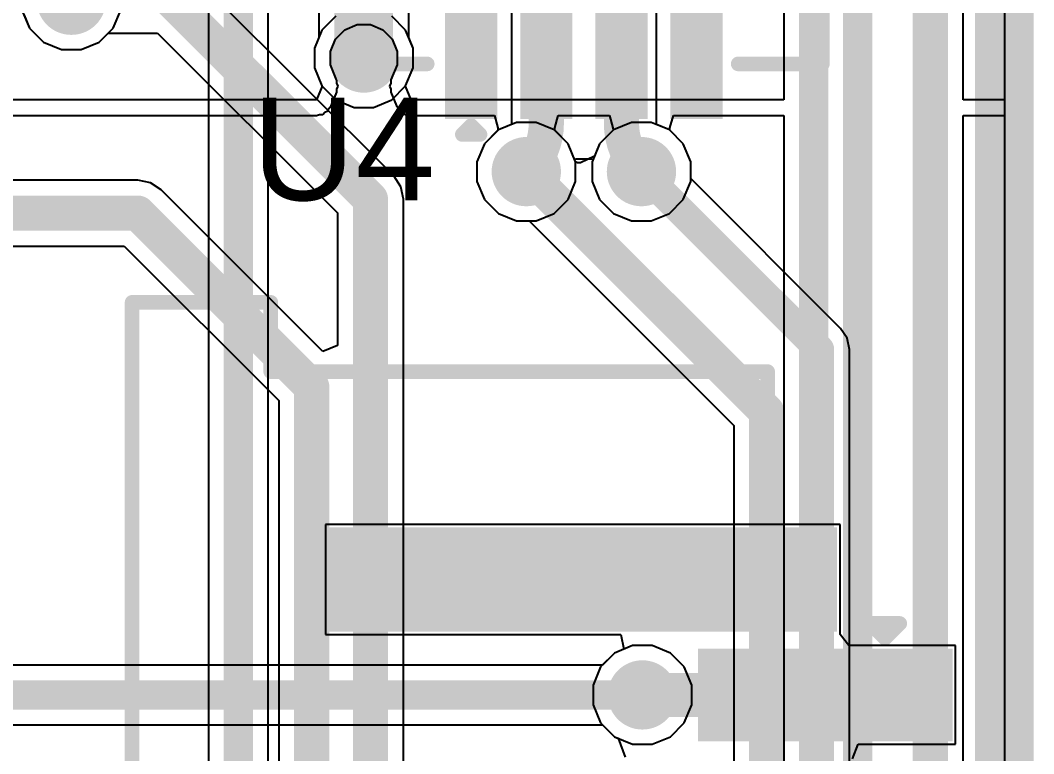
# Model space of a CAD drawing. Header units: inches. Extents: x -4.4 to 45.3, y -0.3 to 53.7.
# Drawn here: x 36.49 to 45.26, y 20.8 to 27.15 of the extents above; entities that cross this region are included whole.
import ezdxf

# ---------------------------------------------------------------- set-up
doc = ezdxf.new("R2010")
doc.units = ezdxf.units.IN
for name, color, linetype in [('Board Outline', 76, 'Continuous'), ('Bottom Layer', 5, 'Continuous'), ('Signal_1', 16, 'Continuous'), ('Signal_2', 76, 'Continuous'), ('Top Layer', 1, 'Continuous'), ('Top Overlay', 2, 'Continuous'), ('Top Paste', 8, 'Continuous'), ('Top Solder', 216, 'Continuous'), ('Via Holes', 16, 'Continuous')]:
    doc.layers.add(name, color=color, linetype=linetype)
doc.styles.add('Arial', font='', dxfattribs={"height": 0.2})
doc.styles.get('Arial').set_extended_font_data('Arial')

# ---------------------------------------------------------------- blocks, each defined once
blk = doc.blocks.new('SFW5R_1STE1LF_25')
at = {"layer": 'Top Layer'}
for points in [[(-2.3, 2.05), (-1.7, 2.05), (-1.7, 0.05), (-2.3, 0.05)], [(-3.35, 1.05), (-2.65, 1.05), (-2.65, -3.15), (-3.35, -3.15)]]:
    blk.add_hatch(color=1, dxfattribs=at).paths.add_polyline_path(points)
at = {"layer": 'Top Paste'}
for points in [[(-2.3, 2.05), (-1.7, 2.05), (-1.7, 0.05), (-2.3, 0.05)], [(-3.35, 1.05), (-2.65, 1.05), (-2.65, -3.15), (-3.35, -3.15)]]:
    blk.add_hatch(color=8, dxfattribs=at).paths.add_polyline_path(points)
at = {"layer": 'Top Solder'}
for points in [[(-2.4016, 2.1516), (-1.5984, 2.1516), (-1.5984, -0.0516), (-2.4016, -0.0516)], [(-3.4516, 1.1516), (-2.5484, 1.1516), (-2.5484, -3.2516), (-3.4516, -3.2516)]]:
    blk.add_hatch(color=216, dxfattribs=at).paths.add_polyline_path(points)
at = {"layer": 'Top Overlay'}
for points in [[(-2.492, 1.5662, 0.127, 0.127, 0), (-2.619, 1.6932, 0.127, 0.127, 0)], [(-2.619, 1.4392, 0.127, 0.127, 0), (-2.619, 1.6932, 0.127, 0.127, 0)], [(-2.619, 1.4392, 0.127, 0.127, 0), (-2.492, 1.5662, 0.127, 0.127, 0)], [(-4.8, -3.75, 0.127, 0.127, 0), (-4.8, 0.55, 0.127, 0.127, 0)], [(-3.67, 0.55, 0.127, 0.127, 0), (-4.8, 0.55, 0.127, 0.127, 0)], [(-4.8, -3.75, 0.127, 0.127, 0), (-5.4, -3.75, 0.127, 0.127, 0)], [(-5.4, -4.95, 0.127, 0.127, 0), (-5.4, -3.75, 0.127, 0.127, 0)], [(5.4, -4.95, 0.127, 0.127, 0), (-5.4, -4.95, 0.127, 0.127, 0)]]:
    blk.add_lwpolyline(points, format="xyseb", dxfattribs=at)
for points in [[(-2.6507, 1.6932, 0.0635, 0.0635, 1), (-2.5872, 1.6932, 0.0635, 0.0635, 1)], [(-2.6507, 1.6932, 0.0635, 0.0635, 1), (-2.5872, 1.6932, 0.0635, 0.0635, 1)], [(-2.5237, 1.5662, 0.0635, 0.0635, 1), (-2.4602, 1.5662, 0.0635, 0.0635, 1)], [(-2.5237, 1.5662, 0.0635, 0.0635, 1), (-2.4602, 1.5662, 0.0635, 0.0635, 1)], [(-2.6507, 1.4392, 0.0635, 0.0635, 1), (-2.5872, 1.4392, 0.0635, 0.0635, 1)], [(-2.6507, 1.4392, 0.0635, 0.0635, 1), (-2.5872, 1.4392, 0.0635, 0.0635, 1)], [(-4.8318, 0.55, 0.0635, 0.0635, 1), (-4.7683, 0.55, 0.0635, 0.0635, 1)], [(-4.8318, 0.55, 0.0635, 0.0635, 1), (-4.7683, 0.55, 0.0635, 0.0635, 1)], [(-3.7018, 0.55, 0.0635, 0.0635, 1), (-3.6383, 0.55, 0.0635, 0.0635, 1)], [(-5.4317, -3.75, 0.0635, 0.0635, 1), (-5.3682, -3.75, 0.0635, 0.0635, 1)], [(-5.4317, -3.75, 0.0635, 0.0635, 1), (-5.3682, -3.75, 0.0635, 0.0635, 1)], [(-4.8318, -3.75, 0.0635, 0.0635, 1), (-4.7683, -3.75, 0.0635, 0.0635, 1)], [(-4.8318, -3.75, 0.0635, 0.0635, 1), (-4.7683, -3.75, 0.0635, 0.0635, 1)], [(-5.4317, -4.95, 0.0635, 0.0635, 1), (-5.3682, -4.95, 0.0635, 0.0635, 1)], [(-5.4317, -4.95, 0.0635, 0.0635, 1), (-5.3682, -4.95, 0.0635, 0.0635, 1)]]:
    blk.add_lwpolyline(points, format="xyseb", close=True, dxfattribs=at)
blk = doc.blocks.new('QFN_16_EP_4_4__52')
at = {"layer": 'Top Layer'}
for points in [[(-1.1656, 2.5), (-0.8156, 2.5), (-0.8156, 1.5), (-1.1656, 1.5)], [(-0.5154, 2.5), (-0.1654, 2.5), (-0.1654, 1.5), (-0.5154, 1.5)], [(0.1349, 2.5), (0.4849, 2.5), (0.4849, 1.5), (0.1349, 1.5)], [(0.7851, 2.5), (1.1351, 2.5), (1.1351, 1.5), (0.7851, 1.5)], [(-1.3, 1.3), (1.3, 1.3), (1.3, -1.3), (-1.3, -1.3)], [(-1.5, 1.1402), (-1.5, 0.7902), (-2.5, 0.7902), (-2.5, 1.1402)], [(2.5, 1.1351), (2.5, 0.7851), (1.5, 0.7851), (1.5, 1.1351)], [(-1.5, 0.49), (-1.5, 0.14), (-2.5, 0.14), (-2.5, 0.49)], [(2.5, 0.4849), (2.5, 0.1349), (1.5, 0.1349), (1.5, 0.4849)], [(-1.5, -0.1603), (-1.5, -0.5103), (-2.5, -0.5103), (-2.5, -0.1603)], [(2.5, -0.1654), (2.5, -0.5154), (1.5, -0.5154), (1.5, -0.1654)], [(-1.5, -0.8105), (-1.5, -1.1605), (-2.5, -1.1605), (-2.5, -0.8105)], [(2.5, -0.8156), (2.5, -1.1656), (1.5, -1.1656), (1.5, -0.8156)], [(-1.1656, -1.5), (-0.8156, -1.5), (-0.8156, -2.5), (-1.1656, -2.5)], [(-0.5154, -1.5), (-0.1654, -1.5), (-0.1654, -2.5), (-0.5154, -2.5)], [(0.1349, -1.5), (0.4849, -1.5), (0.4849, -2.5), (0.1349, -2.5)], [(0.7851, -1.5), (1.1351, -1.5), (1.1351, -2.5), (0.7851, -2.5)]]:
    blk.add_hatch(color=1, dxfattribs=at).paths.add_polyline_path(points)
at = {"layer": 'Top Solder'}
for points in [[(-1.2164, 2.5508), (-0.7648, 2.5508), (-0.7648, 1.4492), (-1.2164, 1.4492)], [(-0.5662, 2.5508), (-0.1146, 2.5508), (-0.1146, 1.4492), (-0.5662, 1.4492)], [(0.0841, 2.5508), (0.5357, 2.5508), (0.5357, 1.4492), (0.0841, 1.4492)], [(0.7343, 2.5508), (1.1859, 2.5508), (1.1859, 1.4492), (0.7343, 1.4492)], [(-1.3508, 1.3508), (1.3508, 1.3508), (1.3508, -1.3508), (-1.3508, -1.3508)], [(-1.4492, 1.191), (-1.4492, 0.7394), (-2.5508, 0.7394), (-2.5508, 1.191)], [(2.5508, 1.1859), (2.5508, 0.7343), (1.4492, 0.7343), (1.4492, 1.1859)], [(-1.4492, 0.5408), (-1.4492, 0.0892), (-2.5508, 0.0892), (-2.5508, 0.5408)], [(2.5508, 0.5357), (2.5508, 0.0841), (1.4492, 0.0841), (1.4492, 0.5357)], [(-1.4492, -0.1095), (-1.4492, -0.5611), (-2.5508, -0.5611), (-2.5508, -0.1095)], [(2.5508, -0.1146), (2.5508, -0.5662), (1.4492, -0.5662), (1.4492, -0.1146)], [(-1.4492, -0.7597), (-1.4492, -1.2113), (-2.5508, -1.2113), (-2.5508, -0.7597)], [(2.5508, -0.7648), (2.5508, -1.2164), (1.4492, -1.2164), (1.4492, -0.7648)], [(-1.2164, -1.4492), (-0.7648, -1.4492), (-0.7648, -2.5508), (-1.2164, -2.5508)], [(-0.5662, -1.4492), (-0.1146, -1.4492), (-0.1146, -2.5508), (-0.5662, -2.5508)], [(0.0841, -1.4492), (0.5357, -1.4492), (0.5357, -2.5508), (0.0841, -2.5508)], [(0.7343, -1.4492), (1.1859, -1.4492), (1.1859, -2.5508), (0.7343, -2.5508)]]:
    blk.add_hatch(color=216, dxfattribs=at).paths.add_polyline_path(points)
at = {"layer": 'Top Overlay'}
for points in [[(-2.0746, 2.0746, 0.127, 0.127, 0), (-2.0746, 1.3459, 0.127, 0.127, 0)], [(-2.0746, 2.0746, 0.127, 0.127, 0), (-1.3714, 2.0746, 0.127, 0.127, 0)], [(1.3408, 2.0746, 0.127, 0.127, 0), (2.0745, 2.0746, 0.127, 0.127, 0)], [(2.0745, 2.0746, 0.127, 0.127, 0), (2.0745, 1.3409, 0.127, 0.127, 0)], [(-2.6858, 1.0414, 0.127, 0.127, 0), (-2.6858, 0.889, 0.127, 0.127, 0)], [(-2.6858, 1.0414, 0.127, 0.127, 0), (-2.6096, 0.9652, 0.127, 0.127, 0)], [(-2.6096, 0.9652, 0.127, 0.127, 0), (-2.6858, 0.889, 0.127, 0.127, 0)], [(-2.0746, -1.3459, 0.127, 0.127, 0), (-2.0746, -2.0746, 0.127, 0.127, 0)], [(2.0745, -1.3409, 0.127, 0.127, 0), (2.0745, -2.0746, 0.127, 0.127, 0)], [(-2.0746, -2.0746, 0.127, 0.127, 0), (-1.3714, -2.0746, 0.127, 0.127, 0)], [(1.3408, -2.0746, 0.127, 0.127, 0), (2.0745, -2.0746, 0.127, 0.127, 0)]]:
    blk.add_lwpolyline(points, format="xyseb", dxfattribs=at)
for points in [[(-2.1064, 2.0746, 0.0635, 0.0635, 1), (-2.0429, 2.0746, 0.0635, 0.0635, 1)], [(-2.1064, 2.0746, 0.0635, 0.0635, 1), (-2.0429, 2.0746, 0.0635, 0.0635, 1)], [(-1.4031, 2.0746, 0.0635, 0.0635, 1), (-1.3396, 2.0746, 0.0635, 0.0635, 1)], [(1.3091, 2.0746, 0.0635, 0.0635, 1), (1.3726, 2.0746, 0.0635, 0.0635, 1)], [(2.0428, 2.0746, 0.0635, 0.0635, 1), (2.1063, 2.0746, 0.0635, 0.0635, 1)], [(2.0428, 2.0746, 0.0635, 0.0635, 1), (2.1063, 2.0746, 0.0635, 0.0635, 1)], [(-2.1064, 1.3459, 0.0635, 0.0635, 1), (-2.0429, 1.3459, 0.0635, 0.0635, 1)], [(2.0428, 1.3409, 0.0635, 0.0635, 1), (2.1063, 1.3409, 0.0635, 0.0635, 1)], [(-2.7175, 1.0414, 0.0635, 0.0635, 1), (-2.654, 1.0414, 0.0635, 0.0635, 1)], [(-2.7175, 1.0414, 0.0635, 0.0635, 1), (-2.654, 1.0414, 0.0635, 0.0635, 1)], [(-2.6413, 0.9652, 0.0635, 0.0635, 1), (-2.5778, 0.9652, 0.0635, 0.0635, 1)], [(-2.6413, 0.9652, 0.0635, 0.0635, 1), (-2.5778, 0.9652, 0.0635, 0.0635, 1)], [(-2.7175, 0.889, 0.0635, 0.0635, 1), (-2.654, 0.889, 0.0635, 0.0635, 1)], [(-2.7175, 0.889, 0.0635, 0.0635, 1), (-2.654, 0.889, 0.0635, 0.0635, 1)], [(-2.1064, -1.3459, 0.0635, 0.0635, 1), (-2.0429, -1.3459, 0.0635, 0.0635, 1)], [(2.0428, -1.3409, 0.0635, 0.0635, 1), (2.1063, -1.3409, 0.0635, 0.0635, 1)], [(-2.1064, -2.0746, 0.0635, 0.0635, 1), (-2.0429, -2.0746, 0.0635, 0.0635, 1)], [(-2.1064, -2.0746, 0.0635, 0.0635, 1), (-2.0429, -2.0746, 0.0635, 0.0635, 1)], [(-1.4031, -2.0746, 0.0635, 0.0635, 1), (-1.3396, -2.0746, 0.0635, 0.0635, 1)], [(1.3091, -2.0746, 0.0635, 0.0635, 1), (1.3726, -2.0746, 0.0635, 0.0635, 1)], [(2.0428, -2.0746, 0.0635, 0.0635, 1), (2.1063, -2.0746, 0.0635, 0.0635, 1)], [(2.0428, -2.0746, 0.0635, 0.0635, 1), (2.1063, -2.0746, 0.0635, 0.0635, 1)]]:
    blk.add_lwpolyline(points, format="xyseb", close=True, dxfattribs=at)

msp = doc.modelspace()

# ---------------------------------------------------------------- hatches: boundary and pattern name
at = {"layer": 'Bottom Layer'}
h = msp.add_hatch(color=5, dxfattribs=at)
edge = h.paths.add_edge_path()
edge.add_arc((36.9337, 27.3268), 0.3, 0, 360)
h = msp.add_hatch(color=5, dxfattribs=at)
edge = h.paths.add_edge_path()
edge.add_arc((39.465, 26.8261), 0.3, 0, 360)
h = msp.add_hatch(color=5, dxfattribs=at)
edge = h.paths.add_edge_path()
edge.add_arc((40.8713, 25.8424), 0.3, 0, 360)
h = msp.add_hatch(color=5, dxfattribs=at)
edge = h.paths.add_edge_path()
edge.add_arc((41.8679, 25.8424), 0.3, 0, 360)
h = msp.add_hatch(color=5, dxfattribs=at)
edge = h.paths.add_edge_path()
edge.add_arc((41.8763, 21.3103), 0.3, 0, 360)
at = {"layer": 'Signal_1'}
h = msp.add_hatch(color=16, dxfattribs=at)
edge = h.paths.add_edge_path()
edge.add_arc((36.9337, 27.3268), 0.3, 0, 360)
h = msp.add_hatch(color=16, dxfattribs=at)
edge = h.paths.add_edge_path()
edge.add_arc((39.465, 26.8261), 0.3, 0, 360)
h = msp.add_hatch(color=16, dxfattribs=at)
edge = h.paths.add_edge_path()
edge.add_arc((40.8713, 25.8424), 0.3, 0, 360)
h = msp.add_hatch(color=16, dxfattribs=at)
edge = h.paths.add_edge_path()
edge.add_arc((41.8679, 25.8424), 0.3, 0, 360)
h = msp.add_hatch(color=16, dxfattribs=at)
edge = h.paths.add_edge_path()
edge.add_arc((41.8763, 21.3103), 0.3, 0, 360)
at = {"layer": 'Signal_2'}
h = msp.add_hatch(color=76, dxfattribs=at)
edge = h.paths.add_edge_path()
edge.add_arc((36.9337, 27.3268), 0.3, 0, 360)
h = msp.add_hatch(color=76, dxfattribs=at)
edge = h.paths.add_edge_path()
edge.add_arc((39.465, 26.8261), 0.3, 0, 360)
h = msp.add_hatch(color=76, dxfattribs=at)
edge = h.paths.add_edge_path()
edge.add_arc((40.8713, 25.8424), 0.3, 0, 360)
h = msp.add_hatch(color=76, dxfattribs=at)
edge = h.paths.add_edge_path()
edge.add_arc((41.8679, 25.8424), 0.3, 0, 360)
h = msp.add_hatch(color=76, dxfattribs=at)
edge = h.paths.add_edge_path()
edge.add_arc((41.8763, 21.3103), 0.3, 0, 360)
at = {"layer": 'Top Layer'}
h = msp.add_hatch(color=1, dxfattribs=at)
edge = h.paths.add_edge_path()
edge.add_arc((36.9337, 27.3268), 0.3, 0, 360)
h = msp.add_hatch(color=1, dxfattribs=at)
edge = h.paths.add_edge_path()
edge.add_arc((39.465, 26.8261), 0.3, 0, 360)
h = msp.add_hatch(color=1, dxfattribs=at)
edge = h.paths.add_edge_path()
edge.add_arc((40.8713, 25.8424), 0.3, 0, 360)
h = msp.add_hatch(color=1, dxfattribs=at)
edge = h.paths.add_edge_path()
edge.add_arc((41.8679, 25.8424), 0.3, 0, 360)
h = msp.add_hatch(color=1, dxfattribs=at)
edge = h.paths.add_edge_path()
edge.add_arc((41.8763, 21.3103), 0.3, 0, 360)
at = {"layer": 'Via Holes'}
h = msp.add_hatch(color=7, dxfattribs=at)
edge = h.paths.add_edge_path()
edge.add_arc((39.465, 26.8261), 0.15, 0, 360)
h = msp.add_hatch(color=7, dxfattribs=at)
edge = h.paths.add_edge_path()
edge.add_arc((40.8713, 25.8424), 0.15, 0, 360)
h = msp.add_hatch(color=7, dxfattribs=at)
edge = h.paths.add_edge_path()
edge.add_arc((41.8679, 25.8424), 0.15, 0, 360)
h = msp.add_hatch(color=7, dxfattribs=at)
edge = h.paths.add_edge_path()
edge.add_arc((41.8763, 21.3103), 0.15, 0, 360)

# ---------------------------------------------------------------- linework, layer by layer
at = {"layer": 'Board Outline'}
msp.add_lwpolyline([(45.0088, 49.9364, 0.508, 0.508, 0), (45.0088, 0, 0.508, 0.508, 0)], format="xyseb", dxfattribs=at)
at = {"layer": 'Bottom Layer'}
for p, q in [((45.0088, 40.3425), (45.0088, 0)), ((39.0765, 27.2978), (39.0765, 27.0041)), ((39.8535, 27.0041), (39.8535, 27.2978)), ((36.5067, 27.2419), (36.5717, 27.085)), ((37.2957, 27.085), (37.3607, 27.2419)), ((36.5717, 27.085), (36.6919, 26.9649)), ((37.1756, 26.9649), (37.2957, 27.085)), ((36.6919, 26.9649), (36.8488, 26.8998)), ((37.0187, 26.8998), (37.1756, 26.9649)), ((39.0765, 27.0041), (39.038, 26.911)), ((39.892, 26.911), (39.8535, 27.0041)), ((36.8488, 26.8998), (37.0187, 26.8998)), ((39.038, 26.911), (39.038, 26.7412)), ((39.892, 26.7412), (39.892, 26.911)), ((39.038, 26.7412), (39.103, 26.5842)), ((39.827, 26.5842), (39.892, 26.7412)), ((39.103, 26.5842), (39.2231, 26.4641)), ((39.7069, 26.4641), (39.827, 26.5842)), ((39.2231, 26.4641), (39.3801, 26.3991)), ((39.5499, 26.3991), (39.7069, 26.4641)), ((39.3801, 26.3991), (39.5499, 26.3991)), ((40.7863, 26.2694), (40.6294, 26.2044)), ((40.9562, 26.2694), (40.7863, 26.2694)), ((41.1131, 26.2044), (40.9562, 26.2694)), ((41.783, 26.2694), (41.626, 26.2044)), ((41.9528, 26.2694), (41.783, 26.2694)), ((42.1098, 26.2044), (41.9528, 26.2694)), ((40.6294, 26.2044), (40.5093, 26.0843)), ((41.2332, 26.0843), (41.1131, 26.2044)), ((41.626, 26.2044), (41.5059, 26.0843)), ((42.2299, 26.0843), (42.1098, 26.2044)), ((40.5093, 26.0843), (40.4443, 25.9274)), ((41.2983, 25.9274), (41.2332, 26.0843)), ((41.5059, 26.0843), (41.4409, 25.9274)), ((42.2949, 25.9274), (42.2299, 26.0843)), ((40.4443, 25.9274), (40.4443, 25.7575)), ((41.2983, 25.7575), (41.2983, 25.9274)), ((41.4409, 25.9274), (41.4409, 25.7575)), ((42.2949, 25.7575), (42.2949, 25.9274)), ((40.4443, 25.7575), (40.5093, 25.6006)), ((41.2332, 25.6006), (41.2983, 25.7575)), ((41.4409, 25.7575), (41.5059, 25.6006)), ((42.2299, 25.6006), (42.2949, 25.7575)), ((40.5093, 25.6006), (40.6294, 25.4804)), ((41.1131, 25.4804), (41.2332, 25.6006)), ((41.5059, 25.6006), (41.626, 25.4804)), ((42.1098, 25.4804), (42.2299, 25.6006)), ((40.6294, 25.4804), (40.7863, 25.4154)), ((40.9562, 25.4154), (41.1131, 25.4804)), ((41.626, 25.4804), (41.783, 25.4154)), ((41.9528, 25.4154), (42.1098, 25.4804)), ((40.7863, 25.4154), (40.9562, 25.4154)), ((41.783, 25.4154), (41.9528, 25.4154)), ((41.6345, 21.6723), (41.5143, 21.5522)), ((41.7914, 21.7373), (41.6345, 21.6723)), ((41.9613, 21.7373), (41.7914, 21.7373)), ((42.1182, 21.6723), (41.9613, 21.7373)), ((42.2383, 21.5522), (42.1182, 21.6723)), ((41.5143, 21.5522), (41.4493, 21.3953)), ((42.3033, 21.3953), (42.2383, 21.5522)), ((41.4493, 21.3953), (41.4493, 21.2254)), ((42.3033, 21.2254), (42.3033, 21.3953)), ((41.4493, 21.2254), (41.5143, 21.0685)), ((42.2383, 21.0685), (42.3033, 21.2254)), ((41.5143, 21.0685), (41.6345, 20.9484)), ((42.1182, 20.9484), (42.2383, 21.0685)), ((41.6345, 20.9484), (41.7914, 20.8833)), ((41.7914, 20.8833), (41.9613, 20.8833)), ((41.9613, 20.8833), (42.1182, 20.9484))]:
    msp.add_line(p, q, dxfattribs=at)
msp.add_lwpolyline([(39.465, 26.8261, 0.508, 0.508, 0), (39.465, 27.6534, 0.508, 0.508, 0)], format="xyseb", dxfattribs=at)
msp.add_lwpolyline([(39.338, 26.8261, 0.254, 0.254, 1), (39.592, 26.8261, 0.254, 0.254, 1)], format="xyseb", close=True, dxfattribs=at)
at = {"layer": 'Signal_1'}
for p, q in [((45.0088, 37.4544), (45.0088, 0)), ((39.7238, 25.8046), (38.0002, 27.5283)), ((36.5067, 27.2419), (36.5717, 27.085)), ((36.5717, 27.085), (36.6919, 26.9649)), ((37.1756, 26.9649), (37.2527, 27.042)), ((37.2527, 27.042), (37.6808, 27.042)), ((37.6808, 27.042), (39.2375, 25.4852)), ((36.6919, 26.9649), (36.8488, 26.8998)), ((37.0187, 26.8998), (37.1756, 26.9649)), ((36.8488, 26.8998), (37.0187, 26.8998)), ((40.7863, 26.2694), (40.6294, 26.2044)), ((40.9562, 26.2694), (40.7863, 26.2694)), ((41.1131, 26.2044), (40.9562, 26.2694)), ((41.783, 26.2694), (41.626, 26.2044)), ((41.9528, 26.2694), (41.783, 26.2694)), ((42.1098, 26.2044), (41.9528, 26.2694)), ((40.6294, 26.2044), (40.5093, 26.0843)), ((41.2332, 26.0843), (41.1131, 26.2044)), ((41.626, 26.2044), (41.5059, 26.0843)), ((42.2299, 26.0843), (42.1098, 26.2044)), ((40.5093, 26.0843), (40.4443, 25.9274)), ((41.2983, 25.9274), (41.2332, 26.0843)), ((41.5059, 26.0843), (41.461, 25.976)), ((42.2949, 25.9274), (42.2299, 26.0843)), ((41.461, 25.976), (41.3407, 25.9197)), ((40.4443, 25.9274), (40.4443, 25.7575)), ((41.3139, 25.9177), (41.2983, 25.9274)), ((41.3407, 25.9197), (41.3139, 25.9177)), ((42.2949, 25.7817), (42.2949, 25.9274)), ((39.7239, 25.8046), (39.7238, 25.8046)), ((39.7856, 25.7122), (39.7239, 25.8046)), ((37.5092, 25.7677), (34.7534, 25.7677)), ((37.6182, 25.746), (37.5092, 25.7677)), ((37.5092, 25.7677), (37.5092, 25.7677)), ((37.7106, 25.6843), (37.6182, 25.746)), ((39.8073, 25.6032), (39.7856, 25.7122)), ((40.4443, 25.7575), (40.5093, 25.6006)), ((43.5917, 24.4849), (42.2949, 25.7817)), ((39.1105, 24.2843), (37.7106, 25.6843)), ((39.8073, 20.565), (39.8073, 25.6032)), ((40.5093, 25.6006), (40.6294, 25.4804)), ((39.2375, 25.4852), (39.2375, 24.337)), ((40.6294, 25.4804), (40.7863, 25.4154)), ((40.7863, 25.4154), (40.8954, 25.4154)), ((40.8954, 25.4154), (42.6665, 23.6443)), ((34.7534, 25.198), (37.3912, 25.198)), ((37.3912, 25.198), (38.7295, 23.8596)), ((43.6479, 24.4008), (43.5917, 24.4849)), ((43.6676, 24.3017), (43.6479, 24.4008)), ((39.2375, 24.337), (39.1105, 24.2843)), ((43.6676, 2.032), (43.6676, 24.3017)), ((38.7295, 23.8596), (38.7295, 19.9898)), ((42.6665, 23.6443), (42.6665, 5.7314)), ((41.6345, 21.6723), (41.5143, 21.5522)), ((41.7914, 21.7373), (41.6345, 21.6723)), ((41.9613, 21.7373), (41.7914, 21.7373)), ((42.1182, 21.6723), (41.9613, 21.7373)), ((42.2383, 21.5522), (42.1182, 21.6723)), ((41.5143, 21.5522), (41.4493, 21.3953)), ((42.3033, 21.3953), (42.2383, 21.5522)), ((41.4493, 21.3953), (41.4493, 21.2254)), ((42.3033, 21.2254), (42.3033, 21.3953)), ((41.4493, 21.2254), (41.5143, 21.0685)), ((42.2383, 21.0685), (42.3033, 21.2254)), ((41.5143, 21.0685), (41.6345, 20.9484)), ((42.1182, 20.9484), (42.2383, 21.0685)), ((41.6345, 20.9484), (41.7914, 20.8833)), ((41.7914, 20.8833), (41.9613, 20.8833)), ((41.9613, 20.8833), (42.1182, 20.9484))]:
    msp.add_line(p, q, dxfattribs=at)
for points in [[(37.7988, 27.3268, 0.3048, 0.3048, 0), (39.5224, 25.6032, 0.3048, 0.3048, 0)], [(40.8713, 25.8424, 0.3048, 0.3048, 0), (42.9514, 23.7623, 0.3048, 0.3048, 0)], [(41.8679, 25.8424, 0.254, 0.254, 0), (43.4086, 24.3017, 0.254, 0.254, 0)], [(39.5224, 20.447, 0.3048, 0.3048, 0), (39.5224, 25.6032, 0.3048, 0.3048, 0)], [(34.4344, 25.4829, 0.3048, 0.3048, 0), (37.5092, 25.4829, 0.3048, 0.3048, 0)], [(37.5092, 25.4829, 0.3048, 0.3048, 0), (39.0144, 23.9776, 0.3048, 0.3048, 0)], [(43.4086, 2.032, 0.254, 0.254, 0), (43.4086, 24.3017, 0.254, 0.254, 0)], [(39.0144, 19.9898, 0.3048, 0.3048, 0), (39.0144, 23.9776, 0.3048, 0.3048, 0)], [(42.9514, 5.6134, 0.3048, 0.3048, 0), (42.9514, 23.7623, 0.3048, 0.3048, 0)]]:
    msp.add_lwpolyline(points, format="xyseb", dxfattribs=at)
for points in [[(40.7951, 25.8424, 0.1524, 0.1524, 1), (40.9475, 25.8424, 0.1524, 0.1524, 1)], [(41.8044, 25.8424, 0.127, 0.127, 1), (41.9314, 25.8424, 0.127, 0.127, 1)], [(39.4462, 25.6032, 0.1524, 0.1524, 1), (39.5986, 25.6032, 0.1524, 0.1524, 1)], [(39.4462, 25.6032, 0.1524, 0.1524, 1), (39.5986, 25.6032, 0.1524, 0.1524, 1)], [(37.433, 25.4829, 0.1524, 0.1524, 1), (37.5854, 25.4829, 0.1524, 0.1524, 1)], [(37.433, 25.4829, 0.1524, 0.1524, 1), (37.5854, 25.4829, 0.1524, 0.1524, 1)], [(43.3451, 24.3017, 0.127, 0.127, 1), (43.4721, 24.3017, 0.127, 0.127, 1)], [(43.3451, 24.3017, 0.127, 0.127, 1), (43.4721, 24.3017, 0.127, 0.127, 1)], [(38.9382, 23.9776, 0.1524, 0.1524, 1), (39.0906, 23.9776, 0.1524, 0.1524, 1)], [(38.9382, 23.9776, 0.1524, 0.1524, 1), (39.0906, 23.9776, 0.1524, 0.1524, 1)], [(42.8752, 23.7623, 0.1524, 0.1524, 1), (43.0276, 23.7623, 0.1524, 0.1524, 1)], [(42.8752, 23.7623, 0.1524, 0.1524, 1), (43.0276, 23.7623, 0.1524, 0.1524, 1)]]:
    msp.add_lwpolyline(points, format="xyseb", close=True, dxfattribs=at)
at = {"layer": 'Signal_2'}
for p, q in [((45.0088, 39.6494), (45.0088, 26.465)), ((43.0988, 32.3285), (43.0988, 26.465)), ((44.6521, 26.465), (44.6521, 27.3674)), ((36.5067, 27.2419), (36.5717, 27.085)), ((37.2957, 27.085), (37.3607, 27.2419)), ((39.2231, 27.1881), (39.103, 27.068)), ((39.301, 27.0716), (39.4074, 27.1156)), ((39.4074, 27.1156), (39.5226, 27.1156)), ((39.5226, 27.1156), (39.629, 27.0716)), ((39.827, 27.068), (39.7069, 27.1881)), ((36.5717, 27.085), (36.6919, 26.9649)), ((37.1756, 26.9649), (37.2957, 27.085)), ((39.103, 27.068), (39.038, 26.911)), ((39.2196, 26.9901), (39.301, 27.0716)), ((39.629, 27.0716), (39.7105, 26.9901)), ((39.892, 26.911), (39.827, 27.068)), ((36.6919, 26.9649), (36.8488, 26.8998)), ((37.0187, 26.8998), (37.1756, 26.9649)), ((39.1755, 26.8837), (39.2196, 26.9901)), ((39.7105, 26.9901), (39.7545, 26.8837)), ((36.8488, 26.8998), (37.0187, 26.8998)), ((39.038, 26.911), (39.038, 26.7412)), ((39.1755, 26.7685), (39.1755, 26.8837)), ((39.7545, 26.8837), (39.7545, 26.7685)), ((39.892, 26.7412), (39.892, 26.911)), ((39.23, 26.6368), (39.1755, 26.7685)), ((39.7545, 26.7685), (39.7, 26.6368)), ((39.038, 26.7412), (39.103, 26.5842)), ((39.827, 26.5842), (39.892, 26.7412)), ((39.1049, 26.5824), (39.0563, 26.465)), ((39.103, 26.5842), (39.1049, 26.5824)), ((39.2319, 26.635), (39.23, 26.6368)), ((39.2319, 26.6076), (39.2319, 26.635)), ((39.2424, 26.5824), (39.2319, 26.6076)), ((39.2319, 26.5571), (39.2424, 26.5824)), ((39.6981, 26.6076), (39.6877, 26.5824)), ((39.6877, 26.5824), (39.6981, 26.5571)), ((39.7, 26.6368), (39.6981, 26.635)), ((39.6981, 26.635), (39.6981, 26.6076)), ((39.8251, 26.5824), (39.827, 26.5842)), ((39.8737, 26.465), (39.8251, 26.5824)), ((39.1833, 26.4124), (39.2319, 26.5297)), ((39.2319, 26.5297), (39.2319, 26.5571)), ((39.6981, 26.5571), (39.6981, 26.5297)), ((39.6981, 26.5297), (39.7467, 26.4124)), ((39.0563, 26.465), (32.6727, 26.465)), ((39.164, 26.3931), (39.1833, 26.4124)), ((39.7467, 26.4124), (39.7661, 26.3931)), ((43.0988, 26.465), (39.8737, 26.465)), ((45.0088, 26.465), (44.6521, 26.465)), ((32.6727, 26.3276), (39.0563, 26.3276)), ((39.0563, 26.3276), (39.0815, 26.338)), ((39.0815, 26.338), (39.1089, 26.338)), ((39.1089, 26.338), (39.1282, 26.3574)), ((39.1282, 26.3574), (39.1535, 26.3678)), ((39.1535, 26.3678), (39.164, 26.3931)), ((39.7661, 26.3931), (39.7765, 26.3678)), ((39.7765, 26.3678), (39.8018, 26.3574)), ((39.8018, 26.3574), (39.8211, 26.338)), ((39.8211, 26.338), (39.8485, 26.338)), ((39.8485, 26.338), (39.8737, 26.3276)), ((39.8737, 26.3276), (40.5948, 26.3276)), ((40.5948, 26.3276), (40.6246, 26.2214)), ((41.1179, 26.2214), (41.1477, 26.3276)), ((41.1477, 26.3276), (41.5914, 26.3276)), ((41.5914, 26.3276), (41.6213, 26.2214)), ((42.1145, 26.2214), (42.1444, 26.3276)), ((42.1444, 26.3276), (43.0988, 26.3276)), ((43.0988, 26.3276), (43.0988, 5.4413)), ((44.6521, 7.2532), (44.6521, 26.3276)), ((44.6521, 26.3276), (45.0088, 26.3276)), ((45.0088, 26.3276), (45.0088, 0)), ((40.6255, 26.2006), (40.5093, 26.0843)), ((40.6246, 26.2214), (40.6255, 26.2006)), ((41.117, 26.2006), (41.1179, 26.2214)), ((41.2332, 26.0843), (41.117, 26.2006)), ((41.6222, 26.2006), (41.5059, 26.0843)), ((41.6213, 26.2214), (41.6222, 26.2006)), ((42.1136, 26.2006), (42.1145, 26.2214)), ((42.2299, 26.0843), (42.1136, 26.2006)), ((40.5093, 26.0843), (40.4443, 25.9274)), ((41.2983, 25.9274), (41.2332, 26.0843)), ((41.5059, 26.0843), (41.4409, 25.9274)), ((42.2949, 25.9274), (42.2299, 26.0843)), ((40.4443, 25.9274), (40.4443, 25.7575)), ((41.2983, 25.7575), (41.2983, 25.9274)), ((41.4409, 25.9274), (41.4409, 25.7575)), ((42.2949, 25.7575), (42.2949, 25.9274)), ((40.4443, 25.7575), (40.5093, 25.6006)), ((41.2332, 25.6006), (41.2983, 25.7575)), ((41.4409, 25.7575), (41.5059, 25.6006)), ((42.2299, 25.6006), (42.2949, 25.7575)), ((40.5093, 25.6006), (40.6294, 25.4804)), ((41.1131, 25.4804), (41.2332, 25.6006)), ((41.5059, 25.6006), (41.626, 25.4804)), ((42.1098, 25.4804), (42.2299, 25.6006)), ((40.6294, 25.4804), (40.7863, 25.4154)), ((40.9562, 25.4154), (41.1131, 25.4804)), ((41.626, 25.4804), (41.783, 25.4154)), ((41.9528, 25.4154), (42.1098, 25.4804)), ((40.7863, 25.4154), (40.9562, 25.4154)), ((41.783, 25.4154), (41.9528, 25.4154)), ((41.6345, 21.6723), (41.5314, 21.5693)), ((41.7914, 21.7373), (41.6345, 21.6723)), ((41.9613, 21.7373), (41.7914, 21.7373)), ((42.1182, 21.6723), (41.9613, 21.7373)), ((42.2383, 21.5522), (42.1182, 21.6723)), ((41.5314, 21.5693), (32.0353, 21.5693)), ((42.3033, 21.3953), (42.2383, 21.5522)), ((42.3033, 21.2254), (42.3033, 21.3953)), ((42.2383, 21.0685), (42.3033, 21.2254)), ((31.9281, 21.0514), (41.5314, 21.0514)), ((41.5314, 21.0514), (41.6345, 20.9484)), ((42.1182, 20.9484), (42.2383, 21.0685)), ((41.6345, 20.9484), (41.7914, 20.8833)), ((41.7914, 20.8833), (41.9613, 20.8833)), ((41.9613, 20.8833), (42.1182, 20.9484))]:
    msp.add_line(p, q, dxfattribs=at)
for points in [[(43.7388, 4.9784, 0.254, 0.254, 0), (43.7388, 34.4185, 0.254, 0.254, 0)], [(43.3578, 5.334, 0.254, 0.254, 0), (43.3578, 32.4358, 0.254, 0.254, 0)], [(44.3672, 6.9342, 0.3048, 0.3048, 0), (44.3672, 27.6864, 0.3048, 0.3048, 0)], [(31.9281, 21.3103, 0.254, 0.254, 0), (41.8763, 21.3103, 0.254, 0.254, 0)]]:
    msp.add_lwpolyline(points, format="xyseb", dxfattribs=at)
msp.add_lwpolyline([(41.8128, 21.3103, 0.127, 0.127, 1), (41.9398, 21.3103, 0.127, 0.127, 1)], format="xyseb", close=True, dxfattribs=at)
at = {"layer": 'Top Layer'}
for p, q in [((45.0088, 40.3425), (45.0088, 0)), ((38.1204, 27.6352), (38.1204, 8.0919)), ((38.6384, 8.0919), (38.6384, 27.478)), ((40.7425, 27.4772), (40.7425, 26.2513)), ((41.9967, 26.2513), (41.9967, 27.4772)), ((36.5249, 27.198), (36.5717, 27.085)), ((37.2957, 27.085), (37.3607, 27.2419)), ((39.2231, 27.1881), (39.103, 27.068)), ((39.827, 27.068), (39.7069, 27.1881)), ((36.5717, 27.085), (36.6919, 26.9649)), ((37.1756, 26.9649), (37.2957, 27.085)), ((39.103, 27.068), (39.038, 26.911)), ((39.892, 26.911), (39.827, 27.068)), ((36.6919, 26.9649), (36.8488, 26.8998)), ((37.0187, 26.8998), (37.1756, 26.9649)), ((36.8488, 26.8998), (37.0187, 26.8998)), ((39.038, 26.911), (39.038, 26.7412)), ((39.892, 26.7412), (39.892, 26.911)), ((39.038, 26.7412), (39.103, 26.5842)), ((39.827, 26.5842), (39.892, 26.7412)), ((39.103, 26.5842), (39.2231, 26.4641)), ((39.7069, 26.4641), (39.827, 26.5842)), ((39.2231, 26.4641), (39.3801, 26.3991)), ((39.5499, 26.3991), (39.7069, 26.4641)), ((39.3801, 26.3991), (39.5499, 26.3991)), ((40.7425, 26.2513), (40.6294, 26.2044)), ((42.1098, 26.2044), (41.9967, 26.2513)), ((40.6294, 26.2044), (40.5093, 26.0843)), ((42.2299, 26.0843), (42.1098, 26.2044)), ((40.5093, 26.0843), (40.4443, 25.9274)), ((42.2949, 25.9274), (42.2299, 26.0843)), ((40.4443, 25.9274), (40.4443, 25.7575)), ((41.2918, 25.943), (41.2977, 25.9542)), ((41.2983, 25.9274), (41.2918, 25.943)), ((41.2977, 25.9542), (41.4414, 25.9542)), ((41.2983, 25.7575), (41.2983, 25.9274)), ((41.4474, 25.943), (41.4409, 25.9274)), ((41.4409, 25.9274), (41.4409, 25.7575)), ((41.4414, 25.9542), (41.4474, 25.943)), ((42.2949, 25.7575), (42.2949, 25.9274)), ((40.4443, 25.7575), (40.5093, 25.6006)), ((41.2332, 25.6006), (41.2983, 25.7575)), ((41.4409, 25.7575), (41.5059, 25.6006)), ((42.2299, 25.6006), (42.2949, 25.7575)), ((40.5093, 25.6006), (40.6294, 25.4804)), ((41.1131, 25.4804), (41.2332, 25.6006)), ((41.5059, 25.6006), (41.626, 25.4804)), ((42.1098, 25.4804), (42.2299, 25.6006)), ((40.6294, 25.4804), (40.7863, 25.4154)), ((40.9562, 25.4154), (41.1131, 25.4804)), ((41.626, 25.4804), (41.783, 25.4154)), ((41.9528, 25.4154), (42.1098, 25.4804)), ((40.7863, 25.4154), (40.9562, 25.4154)), ((41.783, 25.4154), (41.9528, 25.4154)), ((43.5867, 22.7871), (39.1327, 22.7871)), ((39.1327, 22.7871), (39.1327, 21.8331)), ((43.5867, 21.8641), (43.5867, 22.7871)), ((43.5867, 21.8331), (43.5867, 21.8641)), ((39.1327, 21.8331), (41.6907, 21.8331)), ((41.6907, 21.8331), (41.7159, 21.7061)), ((43.6616, 21.7371), (43.5867, 21.8331)), ((41.6345, 21.6723), (41.5143, 21.5522)), ((41.7159, 21.7061), (41.6345, 21.6723)), ((44.5867, 21.7371), (43.6616, 21.7371)), ((44.5867, 20.8831), (44.5867, 21.7371)), ((41.5143, 21.5522), (41.4493, 21.3953)), ((41.4493, 21.3953), (41.4493, 21.2254)), ((41.4493, 21.2254), (41.5143, 21.0685)), ((41.5143, 21.0685), (41.6345, 20.9484)), ((41.6345, 20.9484), (41.6656, 20.9355)), ((41.6656, 20.9355), (41.7282, 20.7721)), ((43.6954, 20.7561), (43.7438, 20.8831)), ((43.7438, 20.8831), (44.5867, 20.8831))]:
    msp.add_line(p, q, dxfattribs=at)
for points in [[(40.3942, 26.9533, 0.3048, 0.3048, 0), (40.3942, 27.9881, 0.3048, 0.3048, 0)], [(42.3449, 26.9533, 0.3048, 0.3048, 0), (42.3449, 27.9678, 0.3048, 0.3048, 0)], [(38.3794, 7.747, 0.254, 0.254, 0), (38.3794, 27.6352, 0.254, 0.254, 0)], [(41.0445, 26.2606, 0.3048, 0.3048, 0), (41.0445, 26.8502, 0.3048, 0.3048, 0)], [(41.6947, 26.2606, 0.3048, 0.3048, 0), (41.6947, 26.8502, 0.3048, 0.3048, 0)], [(41.0445, 26.2606, 0.3048, 0.3048, -0.198912), (40.8713, 25.8424, 0.3048, 0.3048, 0)], [(41.8679, 25.8424, 0.3048, 0.3048, -0.198912), (41.6947, 26.2606, 0.3048, 0.3048, 0)], [(41.8509, 21.3103, 0.381, 0.381, 0), (43.4937, 21.3103, 0.381, 0.381, 0)]]:
    msp.add_lwpolyline(points, format="xyseb", dxfattribs=at)
for points in [[(40.318, 26.9533, 0.1524, 0.1524, 1), (40.4704, 26.9533, 0.1524, 0.1524, 1)], [(42.2687, 26.9533, 0.1524, 0.1524, 1), (42.4211, 26.9533, 0.1524, 0.1524, 1)], [(40.9683, 26.8502, 0.1524, 0.1524, 1), (41.1207, 26.8502, 0.1524, 0.1524, 1)], [(41.6185, 26.8502, 0.1524, 0.1524, 1), (41.7709, 26.8502, 0.1524, 0.1524, 1)], [(40.9683, 26.2606, 0.1524, 0.1524, 1), (41.1207, 26.2606, 0.1524, 0.1524, 1)], [(40.9683, 26.2606, 0.1524, 0.1524, 1), (41.1207, 26.2606, 0.1524, 0.1524, 1)], [(41.6185, 26.2606, 0.1524, 0.1524, 1), (41.7709, 26.2606, 0.1524, 0.1524, 1)], [(41.6185, 26.2606, 0.1524, 0.1524, 1), (41.7709, 26.2606, 0.1524, 0.1524, 1)], [(40.7951, 25.8424, 0.1524, 0.1524, 1), (40.9475, 25.8424, 0.1524, 0.1524, 1)], [(41.7917, 25.8424, 0.1524, 0.1524, 1), (41.9441, 25.8424, 0.1524, 0.1524, 1)], [(41.7557, 21.3103, 0.1905, 0.1905, 1), (41.9462, 21.3103, 0.1905, 0.1905, 1)], [(43.3985, 21.3103, 0.1905, 0.1905, 1), (43.589, 21.3103, 0.1905, 0.1905, 1)]]:
    msp.add_lwpolyline(points, format="xyseb", close=True, dxfattribs=at)

# ---------------------------------------------------------------- block references
for name, p, rotation in [('QFN_16_EP_4_4__52', (41.3594, 28.8502), 90), ('SFW5R_1STE1LF_25', (42.4097, 19.3101), 270)]:
    msp.add_blockref(name, p, dxfattribs=dict(rotation=rotation))

# ---------------------------------------------------------------- texts
at = {"layer": 'Top Overlay', "style": 'Arial'}
msp.add_text('U4', height=0.889, dxfattribs=at).set_placement((38.4958, 25.5946))

doc.saveas('drawing.dxf')
